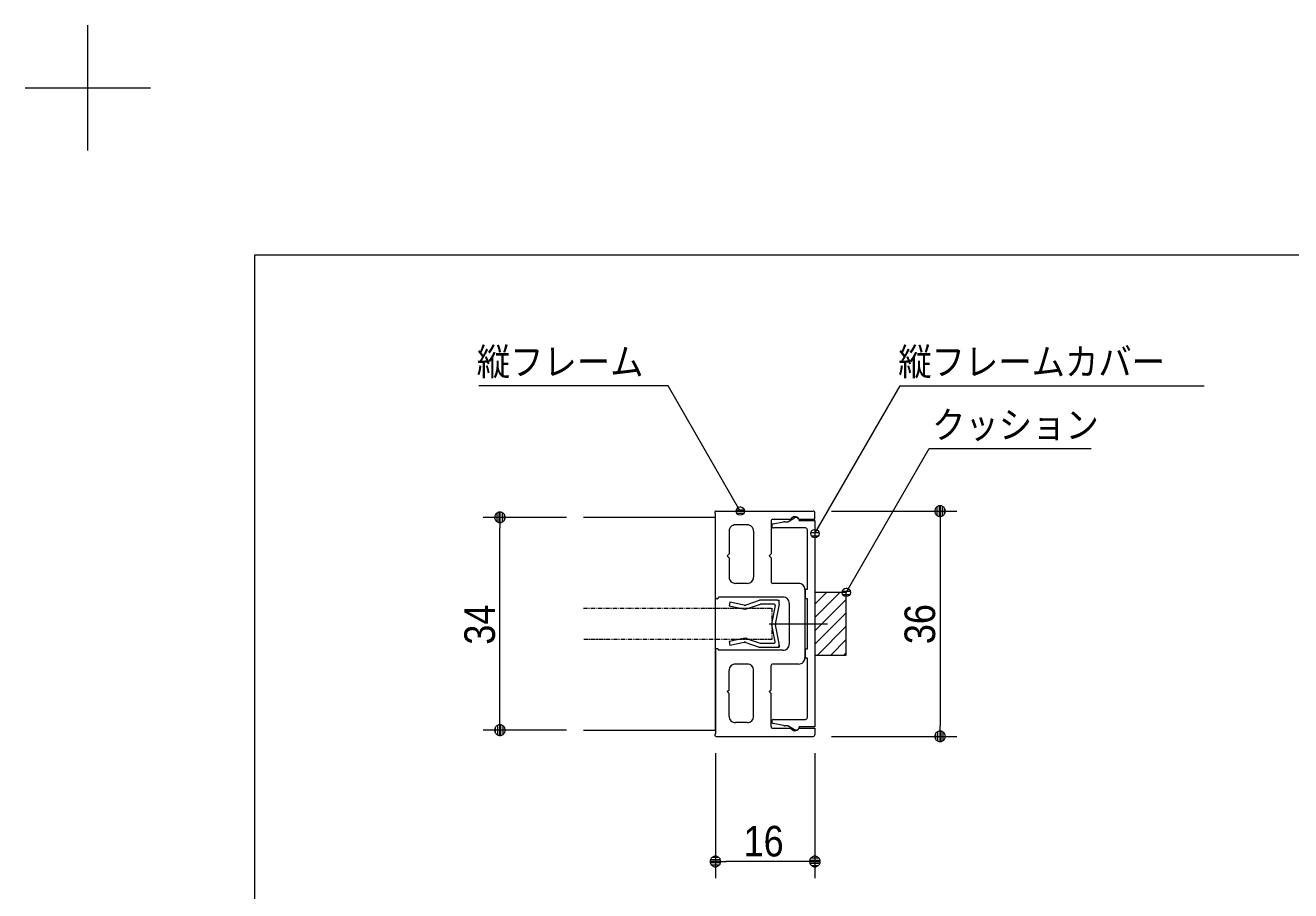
# Model space of a CAD drawing. Units: millimetres, scale not verified. Extents: x -6062 to 6062, y -3045 to 3045.
# Drawn here: x -6062 to -4546, y 2008 to 3045 of the extents above; entities that cross this region are included whole.
import ezdxf
from ezdxf.enums import TextEntityAlignment as Align

# ---------------------------------------------------------------- set-up
doc = ezdxf.new("R2010")
doc.units = ezdxf.units.MM
doc.header["$LTSCALE"] = 20
doc.linetypes.add('DOUBLE_CHAIN1', pattern=[8.8, 5, -1, 0.6, -0.6, 0.6, -1])
for name, color, linetype, lineweight in [('0-0_2寸法-1', 7, 'Continuous', 9), ('0-1_0', 7, 'Continuous', 9), ('0-2_2寸法-3', 7, 'Continuous', 9), ('0-3_3一般', 7, 'Continuous', 9), ('0-4_1図面枠', 7, 'Continuous', 9)]:
    doc.layers.add(name, color=color, linetype=linetype, lineweight=lineweight)
doc.styles.add('ＭＳ ゴシック', font='')
doc.styles.add('ＭＳ Ｐゴシック', font='')
doc.styles.get('ＭＳ ゴシック').set_extended_font_data('MS Gothic')
doc.styles.get('ＭＳ Ｐゴシック').set_extended_font_data('MS PGothic')

# ---------------------------------------------------------------- blocks, each defined once
blk = doc.blocks.new('グループ-159')
at = {"layer": '0-3_3一般'}
for p, q in [((-67909.3, 47112.5), (-68232.8, 47002.3)), ((-68194.3, 46920.9), (-67880, 47026.9)), ((-67475, 47116.9), (-67890.1, 47116.9)), ((-67556.2, 47026.9), (-67880, 47026.9)), ((-67430, 47026.9), (-67517.4, 46582.4)), ((-67475, 47116.9), (-67430, 47116.9)), ((-67430, 47071.9), (-67430, 47116.9)), ((-67430, 47026.9), (-67430, 47071.9)), ((-68289.4, 46909.8), (-68240, 46899.4)), ((-68270.8, 46997.9), (-68251, 46993.7)), ((-68232.8, 47002.3), (-68251, 46993.7)), ((-68194.3, 46920.9), (-68240, 46899.4)), ((-67526.8, 46991.3), (-67607.4, 46582.4)), ((-67526.8, 46117.5), (-67607.4, 46526.3)), ((-67430, 46081.9), (-67517.4, 46526.3)), ((-68289.4, 46198.9), (-68240, 46209.4)), ((-68270.8, 46110.8), (-68251, 46115)), ((-68232.8, 46106.4), (-68251, 46115)), ((-68194.3, 46187.8), (-68240, 46209.4)), ((-68232.8, 46106.4), (-67909.3, 45996.2)), ((-67880, 46081.9), (-68194.3, 46187.8)), ((-67890.1, 45991.9), (-67475, 45991.9)), ((-67556.2, 46081.9), (-67880, 46081.9)), ((-67475, 45991.9), (-67430, 45991.9)), ((-67430, 46036.9), (-67430, 46081.9)), ((-67430, 46036.9), (-67430, 45991.9))]:
    blk.add_line(p, q, dxfattribs=at)
for points in [[(-68270.8, 46997.9), (-68611.4, 47069.9), (-68630, 46981.9), (-68289.4, 46909.8)], [(-68289.4, 46198.9), (-68630, 46126.9), (-68611.4, 46038.8), (-68270.8, 46110.8)]]:
    blk.add_lwpolyline(points, dxfattribs=at)
at = {"layer": '0-3_3一般', "linetype": 'DOUBLE_CHAIN1'}
blk.add_lwpolyline([(-72125, 46929.4), (-67610, 46929.4), (-67610, 46179.4), (-72125, 46179.4)], dxfattribs=at)
at = {"layer": '0-3_3一般'}
for centre, radius, start, end in [((-67890.1, 47071.9), 45, 102.63886, 115.27772), ((-67890.1, 47071.9), 45, 90, 102.63886), ((-67556.2, 46996.9), 30, 39.6175, 90), ((-67556.2, 46996.9), 30, 349.23499, 39.6175), ((-67475, 47071.9), 45, 45, 90), ((-67475, 47071.9), 45, 0, 45), ((-68258.4, 47056.6), 150, 258.05582, 276.66677), ((-68258.4, 47056.6), 60, 258.05582, 276.66677), ((-68258.4, 47056.6), 60, 276.66677, 295.27772), ((-68258.4, 47056.6), 150, 276.66677, 295.27772), ((-67460, 46554.4), 150, 174.6175, 180), ((-67460, 46554.4), 150, 180, 185.3825), ((-67460, 46554.4), 150, 169.23499, 174.6175), ((-67460, 46554.4), 150, 185.3825, 190.76501), ((-67370, 46554.4), 150, 174.6175, 180), ((-67370, 46554.4), 150, 180, 185.3825), ((-67370, 46554.4), 150, 169.23499, 174.6175), ((-67370, 46554.4), 150, 185.3825, 190.76501), ((-68258.4, 46052.1), 150, 83.33323, 101.94418), ((-68258.4, 46052.1), 60, 83.33323, 101.94418), ((-68258.4, 46052.1), 60, 64.72228, 83.33323), ((-68258.4, 46052.1), 150, 64.72228, 83.33323), ((-67556.2, 46111.9), 30, 320.3825, 10.76501), ((-67890.1, 46036.9), 45, 244.72228, 257.36114), ((-67890.1, 46036.9), 45, 257.36114, 270), ((-67556.2, 46111.9), 30, 270, 320.3825), ((-67475, 46036.9), 45, 270, 315), ((-67475, 46036.9), 45, 315, 0)]:
    blk.add_arc(centre, radius, start, end, dxfattribs=at)
blk = doc.blocks.new('グループ-160')
at = {"layer": '0-3_3一般'}
for p, q in [((-67610, 48894.4), (-67610, 48902.5)), ((-67573.8, 48946.6), (-67324.6, 48996.4)), ((-66800, 48849.4), (-67565, 48849.4)), ((-66755, 47379.4), (-66755, 48804.4)), ((-66755, 45954.4), (-66755, 47154.4)), ((-67172.3, 46554.4), (-66272.3, 46554.4)), ((-66755, 44304.4), (-66755, 45729.4)), ((-67610, 44206.2), (-67610, 44214.4)), ((-67324.6, 44112.3), (-67573.8, 44162.1)), ((-67565, 44259.4), (-66800, 44259.4))]:
    blk.add_line(p, q, dxfattribs=at)
for points in [[(-67295.1, 48999.4), (-67227, 48999.4), (-67062.5, 49094.3)], [(-66950, 49029.4), (-66575, 49029.4), (-66575, 44079.4), (-66950, 44079.4)], [(-66755, 47154.4), (-66800, 47154.4), (-66800, 47379.4), (-66755, 47379.4)], [(-66755, 45729.4), (-66800, 45729.4), (-66800, 45954.4), (-66755, 45954.4)], [(-67062.5, 44014.4), (-67227, 44109.4), (-67295.1, 44109.4)]]:
    blk.add_lwpolyline(points, dxfattribs=at)
for centre, radius, start, end in [((-67565, 48902.5), 45, 140.65497, 180), ((-67565, 48894.4), 45, 180, 225), ((-67565, 48902.5), 45, 101.30993, 140.65497), ((-67565, 48894.4), 45, 225, 270), ((-67295.1, 48849.4), 150, 95.65497, 101.30993), ((-67295.1, 48849.4), 150, 90, 95.65497), ((-67025, 49029.4), 75, 60, 120), ((-67025, 49029.4), 75, 0, 60), ((-66800, 48804.4), 45, 45, 90), ((-66800, 48804.4), 45, 0, 45), ((-66800, 44304.4), 45, 315, 0), ((-67565, 44214.4), 45, 135, 180), ((-67565, 44206.2), 45, 180, 219.34503), ((-67565, 44206.2), 45, 219.34503, 258.69007), ((-67565, 44214.4), 45, 90, 135), ((-67295.1, 44259.4), 150, 258.69007, 264.34503), ((-67295.1, 44259.4), 150, 264.34503, 270), ((-67025, 44079.4), 75, 240, 300), ((-67025, 44079.4), 75, 300, 0), ((-66800, 44304.4), 45, 270, 315)]:
    blk.add_arc(centre, radius, start, end, dxfattribs=at)
blk = doc.blocks.new('グループ-161')
at = {"layer": '0-3_3一般'}
for p, q in [((-68975, 49220.3), (-68975, 49224.4)), ((-68960, 47184.4), (-68960, 49194.4)), ((-68945, 49254.4), (-66620, 49254.4)), ((-66575, 49059.4), (-66575, 49209.4)), ((-68195, 48924.4), (-68480, 48924.4)), ((-67625, 49014.4), (-67625, 48226.9)), ((-67580, 49059.4), (-67149.9, 49059.4)), ((-66942.7, 49059.4), (-66575, 49059.4)), ((-68630, 48774.4), (-68630, 48226.9)), ((-68045, 48774.4), (-68045, 47671.9)), ((-68675, 48181.9), (-68630, 48226.9)), ((-67670, 48181.9), (-67625, 48226.9)), ((-68630, 48136.9), (-68675, 48181.9)), ((-68630, 48136.9), (-68630, 47671.9)), ((-67625, 48136.9), (-67670, 48181.9)), ((-67625, 48136.9), (-67625, 47566.9)), ((-68195, 47521.9), (-68480, 47521.9)), ((-66965, 47521.9), (-67580, 47521.9)), ((-66815, 47371.9), (-66815, 45736.9)), ((-68915, 47154.4), (-68930, 47154.4)), ((-67190, 47041.9), (-67190, 46066.9)), ((-67670, 46554.4), (-66503.9, 46554.4)), ((-68960, 45924.4), (-68960, 43914.4)), ((-68915, 45954.4), (-68930, 45954.4)), ((-68885, 45916.9), (-68885, 45924.4)), ((-67340, 45916.9), (-68885, 45916.9)), ((-68195, 45586.9), (-68480, 45586.9)), ((-67625, 44971.9), (-67625, 45541.9)), ((-66965, 45586.9), (-67580, 45586.9)), ((-68630, 44971.9), (-68630, 45436.9)), ((-68045, 44334.4), (-68045, 45436.9)), ((-68675, 44926.9), (-68630, 44971.9)), ((-68630, 44881.9), (-68675, 44926.9)), ((-67670, 44926.9), (-67625, 44971.9)), ((-67625, 44881.9), (-67670, 44926.9)), ((-68630, 44334.4), (-68630, 44881.9)), ((-67625, 44094.4), (-67625, 44881.9)), ((-68195, 44184.4), (-68480, 44184.4)), ((-67580, 44049.4), (-67149.9, 44049.4)), ((-66942.7, 44049.4), (-66575, 44049.4)), ((-66575, 44049.4), (-66575, 43899.4)), ((-68975, 43888.4), (-68975, 43884.4)), ((-68945, 43854.4), (-66620, 43854.4))]:
    blk.add_line(p, q, dxfattribs=at)
blk.add_lwpolyline([(-67340, 47191.9), (-68885, 47191.9), (-68885, 47184.4)], dxfattribs=at)
for centre, radius, start, end in [((-68945, 49224.4), 30, 135, 180), ((-68945, 49220.3), 30, 180, 210), ((-68945, 49220.3), 30, 210, 240), ((-68945, 49224.4), 30, 90, 135), ((-66620, 49209.4), 45, 45, 90), ((-66620, 49209.4), 45, 0, 45), ((-68480, 48774.4), 150, 135, 180), ((-68480, 48774.4), 150, 90, 135), ((-68195, 48774.4), 150, 45, 90), ((-68195, 48774.4), 150, 0, 45), ((-67580, 49014.4), 45, 135, 180), ((-67580, 49014.4), 45, 90, 135), ((-67055, 49014.4), 105, 94.18603, 154.62307), ((-67055, 49014.4), 105, 33.74899, 94.18603), ((-66942.7, 49089.4), 30, 213.74899, 241.87449), ((-66942.7, 49089.4), 30, 241.87449, 270), ((-68480, 47671.9), 150, 180, 225), ((-68195, 47671.9), 150, 315, 0), ((-68480, 47671.9), 150, 225, 270), ((-68195, 47671.9), 150, 270, 315), ((-67580, 47566.9), 45, 180, 225), ((-67580, 47566.9), 45, 225, 270), ((-66965, 47371.9), 150, 45, 90), ((-66965, 47371.9), 150, 0, 45), ((-68930, 47184.4), 30, 180, 225), ((-68930, 47184.4), 30, 225, 270), ((-68915, 47184.4), 30, 270, 315), ((-68915, 47184.4), 30, 315, 0), ((-67340, 47041.9), 150, 45, 90), ((-67340, 47041.9), 150, 0, 45), ((-68930, 45924.4), 30, 135, 180), ((-68930, 45924.4), 30, 90, 135), ((-68915, 45924.4), 30, 45, 90), ((-68915, 45924.4), 30, 0, 45), ((-67340, 46066.9), 150, 270, 315), ((-67340, 46066.9), 150, 315, 0), ((-68480, 45436.9), 150, 135, 180), ((-68480, 45436.9), 150, 90, 135), ((-68195, 45436.9), 150, 45, 90), ((-68195, 45436.9), 150, 0, 45), ((-67580, 45541.9), 45, 135, 180), ((-67580, 45541.9), 45, 90, 135), ((-66965, 45736.9), 150, 270, 315), ((-66965, 45736.9), 150, 315, 0), ((-68480, 44334.4), 150, 180, 225), ((-68195, 44334.4), 150, 315, 0), ((-68480, 44334.4), 150, 225, 270), ((-68195, 44334.4), 150, 270, 315), ((-67580, 44094.4), 45, 180, 225), ((-67580, 44094.4), 45, 225, 270), ((-67055, 44094.4), 105, 205.37693, 265.81397), ((-67055, 44094.4), 105, 265.81397, 326.25101), ((-66942.7, 44019.4), 30, 118.12551, 146.25101), ((-66942.7, 44019.4), 30, 90, 118.12551), ((-68945, 43888.4), 30, 150, 180), ((-68945, 43884.4), 30, 180, 225), ((-68945, 43888.4), 30, 120, 150), ((-68945, 43884.4), 30, 225, 270), ((-66620, 43899.4), 45, 270, 315), ((-66620, 43899.4), 45, 315, 0)]:
    blk.add_arc(centre, radius, start, end, dxfattribs=at)
blk.add_blockref('グループ-160', (0, 0), dxfattribs=at)
blk = doc.blocks.new('グループ-162')
at = {"layer": '0-3_3一般'}
blk.add_lwpolyline([(-72125, 44004.4), (-68960, 44004.4), (-68960, 49104.4), (-72125, 49104.4)], dxfattribs=at)
blk = doc.blocks.new('グループ-163')
at = {"layer": '0-3_3一般'}
for p, q in [((-66575, 47025), (-66295.6, 47304.4)), ((-66575, 46705), (-65975.6, 47304.4)), ((-66575, 46385), (-65825, 47135)), ((-66575, 46065), (-65825, 46815)), ((-66515.6, 45804.4), (-65825, 46495)), ((-66195.6, 45804.4), (-65825, 46175)), ((-65875.6, 45804.4), (-65825, 45855))]:
    blk.add_line(p, q, dxfattribs=at)
blk.add_lwpolyline([(-65825, 47304.4), (-66575, 47304.4), (-66575, 45804.4), (-65825, 45804.4)], close=True, dxfattribs=at)
blk.add_lwpolyline([(-65825, 47304.4), (-66575, 47304.4), (-66575, 45804.4), (-65825, 45804.4)], close=True, dxfattribs=at)
for name in ['グループ-161', 'グループ-162', 'グループ-159']:
    blk.add_blockref(name, (0, 0), dxfattribs=at)
blk = doc.blocks.new('_Dot')
at = {"layer": '0-1_0'}
for p, q in [((-10, 0), (-20, 0)), ((9.78, 2), (-9.78, 2)), ((7.99, 6), (-7.99, 6)), ((9.16, -3.98), (-9.16, -3.98)), ((6, -7.98), (-6, -7.98))]:
    blk.add_line(p, q, dxfattribs=at)
for points in [[(10, 0), (9.92, 1.25), (9.69, 2.49), (9.3, 3.68), (8.76, 4.82), (8.09, 5.88), (7.29, 6.85), (6.37, 7.71), (5.36, 8.44), (4.26, 9.05), (3.09, 9.51), (1.87, 9.82), (0.63, 9.98), (-0.63, 9.98), (-1.87, 9.82), (-3.09, 9.51), (-4.26, 9.05), (-5.36, 8.44), (-6.37, 7.71), (-7.29, 6.85), (-8.09, 5.88), (-8.76, 4.82), (-9.3, 3.68), (-9.69, 2.49), (-9.92, 1.25), (-10, 0), (0, 0)], [(-10, 0), (-9.92, -1.25), (-9.69, -2.49), (-9.3, -3.68), (-8.76, -4.82), (-8.09, -5.88), (-7.29, -6.85), (-6.37, -7.71), (-5.36, -8.44), (-4.26, -9.05), (-3.09, -9.51), (-1.87, -9.82), (-0.63, -9.98), (0.63, -9.98), (1.87, -9.82), (3.09, -9.51), (4.26, -9.05), (5.36, -8.44), (6.37, -7.71), (7.29, -6.85), (8.09, -5.88), (8.76, -4.82), (9.3, -3.68), (9.69, -2.49), (9.92, -1.25), (10, 0), (0, 0)]]:
    blk.add_lwpolyline(points, close=True, dxfattribs=at)
blk = doc.blocks.new('グループ-167')
at = {"layer": '0-4_1図面枠'}
for p, q in [((-84000, 57900), (-84000, 60900)), ((-85500, 59400), (-82500, 59400))]:
    blk.add_line(p, q, dxfattribs=at)
blk = doc.blocks.new('グループ-169')
at = {"layer": '0-4_1図面枠'}
blk.add_lwpolyline([(-80000, 55400), (80000, 55400), (80000, -55400), (-80000, -55400)], close=True, dxfattribs=at)
blk = doc.blocks.new('図面枠')
at = {"layer": '0-4_1図面枠'}
for name in ['グループ-167', 'グループ-169']:
    blk.add_blockref(name, (0, 0), dxfattribs=at)

msp = doc.modelspace()

# ---------------------------------------------------------------- linework, layer by layer
at = {"layer": '0-0_2寸法-1'}
for p, q in [((-5096.25, 2462.72), (-4946.25, 2462.72)), ((-5413.75, 2455.22), (-5513.75, 2455.22)), ((-5493.75, 2212.93), (-5493.75, 2442.51)), ((-4966.25, 2450.01), (-4966.25, 2205.43)), ((-5413.75, 2200.22), (-5513.75, 2200.22)), ((-5096.25, 2192.72), (-4946.25, 2192.72)), ((-5235.5, 2172.72), (-5235.5, 2022.72)), ((-5116.25, 2172.72), (-5116.25, 2022.72)), ((-5128.96, 2042.72), (-5222.79, 2042.72))]:
    msp.add_line(p, q, dxfattribs=at)
at = {"layer": '0-2_2寸法-3'}
for p, q in [((-5200.79, 2463.71), (-5210.58, 2463.71)), ((-5201.69, 2459.71), (-5209.68, 2459.71)), ((-5205.51, 2467.71), (-5205.86, 2467.71)), ((-5205.51, 2467.71), (-5205.86, 2467.71)), ((-5111.36, 2436.71), (-5121.14, 2436.71)), ((-5112.25, 2432.71), (-5120.25, 2432.71)), ((-5116.08, 2440.71), (-5116.42, 2440.71)), ((-5116.08, 2440.71), (-5116.42, 2440.71)), ((-5073.86, 2366.21), (-5083.64, 2366.21)), ((-5078.58, 2370.21), (-5078.92, 2370.21)), ((-5078.58, 2370.21), (-5078.92, 2370.21)), ((-5074.75, 2362.21), (-5082.75, 2362.21))]:
    msp.add_line(p, q, dxfattribs=at)
for points in [[(-5205.69, 2462.72), (-5292.29, 2612.72), (-5519.17, 2612.72)], [(-5116.25, 2435.72), (-5014.06, 2612.72), (-4649.62, 2612.72)], [(-5078.75, 2365.22), (-4979.16, 2537.72), (-4785.07, 2537.72)]]:
    msp.add_lwpolyline(points, dxfattribs=at)
for centre in [(-5205.69, 2462.72), (-5205.69, 2462.72), (-5116.25, 2435.72), (-5116.25, 2435.72), (-5078.75, 2365.22), (-5078.75, 2365.22)]:
    msp.add_circle(centre, 5.01, dxfattribs=at)

# ---------------------------------------------------------------- block references
at = {"layer": '0-0_2寸法-1', "xscale": 0.6356201, "yscale": 0.6356201}
for p, rotation in [((-5493.75, 2455.22), 90), ((-4966.25, 2462.72), 90), ((-5493.75, 2200.22), 270), ((-4966.25, 2192.72), 270), ((-5235.5, 2042.72), 180)]:
    msp.add_blockref('_Dot', p, dxfattribs=dict(at, rotation=rotation))
msp.add_blockref('_Dot', (-5116.25, 2042.72), dxfattribs=at)
at = {"layer": '0-3_3一般', "xscale": 0.05, "yscale": 0.05}
msp.add_blockref('グループ-163', (-1787.5, 0), dxfattribs=at)
at = {"layer": '0-4_1図面枠', "xscale": 0.05, "yscale": 0.05}
msp.add_blockref('図面枠', (-1787.5, 0), dxfattribs=at)

# ---------------------------------------------------------------- texts
at = {"layer": '0-0_2寸法-1', "style": 'ＭＳ Ｐゴシック', "width": 0.9}
for s, p in [('34', (-5488.69, 2302.64)), ('36', (-4961.19, 2303.23))]:
    msp.add_text(s, height=36.66, rotation=90, dxfattribs=at).set_placement(p, align=Align.BOTTOM_LEFT)
msp.add_text('16', height=36.66, dxfattribs=at).set_placement((-5201.7, 2037.76), align=Align.BOTTOM_LEFT)
at = {"layer": '0-2_2寸法-3', "style": 'ＭＳ ゴシック', "width": 0.9}
for s, p in [('縦フレーム', (-5521.47, 2615.69)), ('縦フレームカバー', (-5016.36, 2615.69)), ('クッション', (-4975.82, 2540.11))]:
    msp.add_text(s, height=32.55, dxfattribs=at).set_placement(p, align=Align.BOTTOM_LEFT)

doc.saveas('drawing.dxf')
